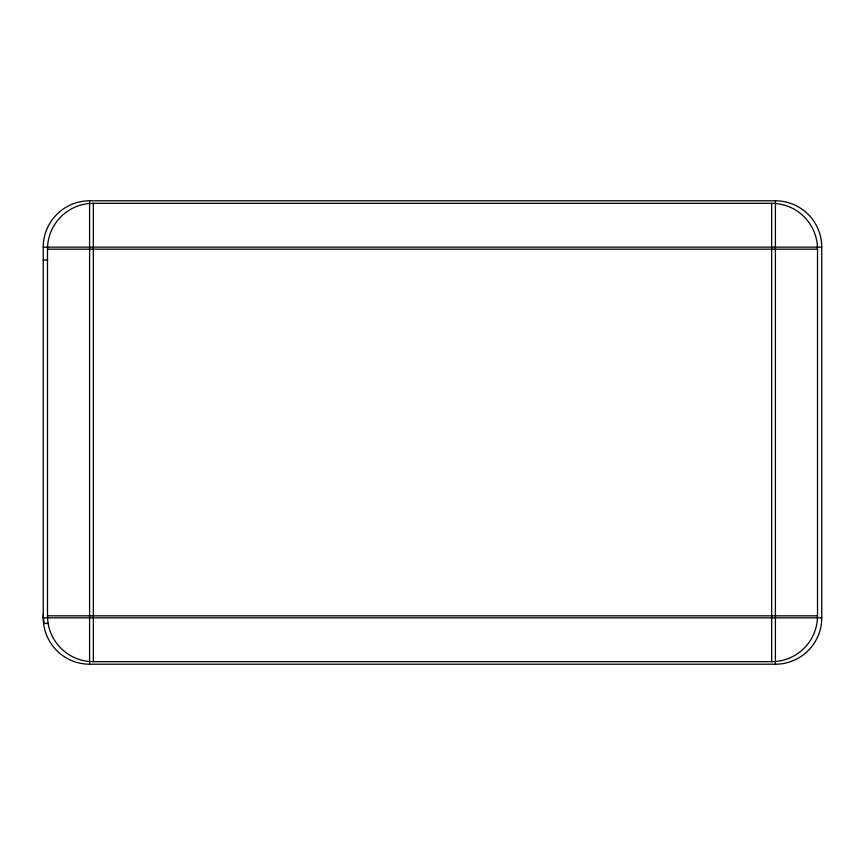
<?xml version="1.0" encoding="UTF-8"?>
<svg xmlns="http://www.w3.org/2000/svg" width="865" height="865" viewBox="0 0 865 865"><rect width="100%" height="100%" fill="white"/><g stroke="black" fill="none" stroke-linecap="round" stroke-linejoin="round"><path stroke-width="1.3" d="M89.592 200.799L775.408 200.799A46.342 46.342 0 0 1 821.75 247.141L821.75 617.859A46.342 46.342 0 0 1 775.408 664.201L89.592 664.201A46.342 46.342 0 0 1 43.25 617.859L43.25 247.141A46.342 46.342 0 0 1 89.592 200.799L89.592 664.201M93.323 203.329L771.677 203.329A45.834 45.834 0 0 1 817.512 249.163L817.512 615.837A45.834 45.834 0 0 1 771.677 661.671L93.323 661.671A45.834 45.834 0 0 1 47.489 615.837L47.489 249.163A45.834 45.834 0 0 1 93.323 203.329L93.323 661.671M43.25 247.141L821.75 247.141M47.489 249.163L817.512 249.163M43.25 260.095L47.651 260.095M47.489 615.837L817.512 615.837M43.25 617.859L821.75 617.859M48.548 623.438L44.256 623.438A41.78 41.78 0 0 1 43.25 614.355M775.408 200.799L775.408 664.201M771.677 203.329L771.677 661.671"/></g></svg>
